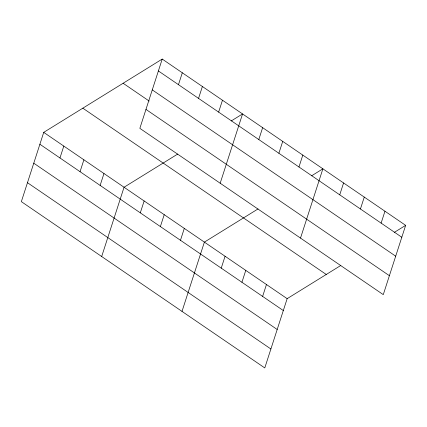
<?xml version="1.0" encoding="UTF-8"?>
<svg xmlns="http://www.w3.org/2000/svg" width="427" height="427" viewBox="0 0 427 427"><rect width="100%" height="100%" fill="white"/><g stroke="black" fill="none" stroke-linecap="round" stroke-linejoin="round"><path stroke-width="0.64" d="M162.223 59.07L139.848 128.34L383.275 294.635L405.65 225.36L162.223 59.07L43.725 132.365L21.35 201.64L264.777 367.93L287.152 298.66L340.805 265.471M59.967 157.969L63.804 146.087M80.052 171.686L83.889 159.805M100.131 185.409L103.969 173.522M101.679 256.515L124.054 187.245L177.707 154.056M178.47 84.669L182.308 72.787M140.296 212.843L144.139 200.962M198.55 98.391L202.387 86.505M160.381 226.566L164.219 214.68M218.635 112.109L222.472 100.228M180.466 240.284L184.304 228.402M220.183 183.215L242.557 113.945L231.22 120.958M182.009 311.39L204.384 242.12L258.041 208.931M258.799 139.549L262.637 127.662M221.239 268.14L225.077 256.253M278.884 153.266L282.722 141.385M241.928 282.274L245.765 270.392M298.964 166.989L302.802 155.102M262.621 296.407L266.459 284.526M300.512 238.095L322.887 168.825L311.55 175.833M339.737 194.84L343.575 182.959M360.431 208.974L364.268 197.093M381.119 223.113L384.957 211.226M394.313 232.373L405.65 225.36M158.385 70.951L401.812 237.247M152.268 89.889L395.696 256.184M123.12 83.254L149.172 101.055M145.97 109.403L389.392 275.698M82.827 108.18L326.255 274.47M43.725 132.365L287.152 298.66M39.887 144.251L283.309 310.541M33.77 163.189L277.192 329.484M27.467 182.697L270.894 348.992"/></g></svg>
